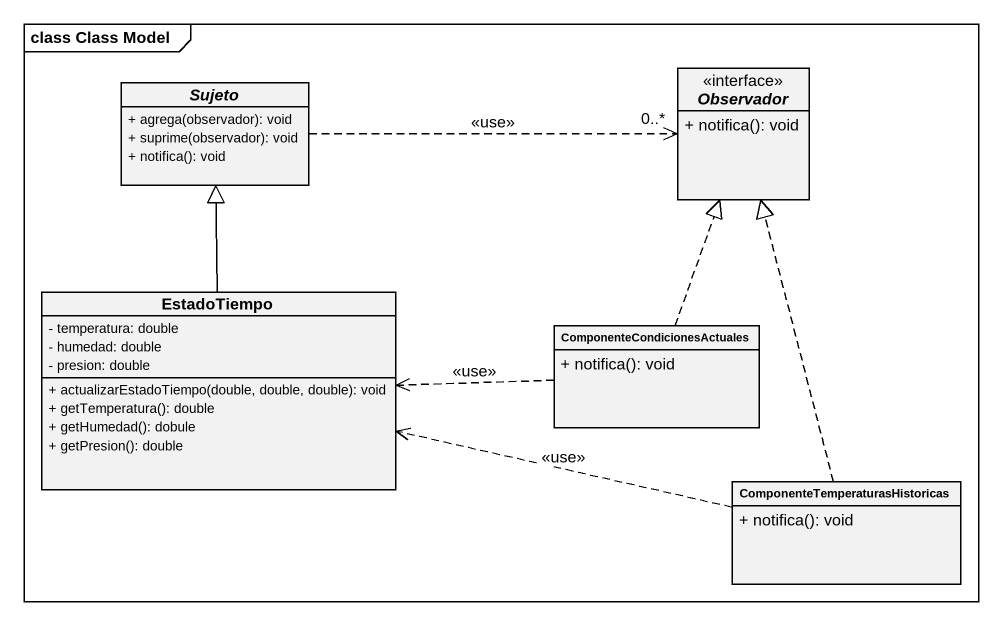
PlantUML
@startuml
mainframe class Class Model
hide circle
hide empty members
skinparam classAttributeIconSize 0
interface Observador {
  + notifica(): void
}
abstract class Sujeto {
  + agrega(observador): void
  + suprime(observador): void
  + notifica(): void
}
class EstadoTiempo {
  - temperatura: double
  - humedad: double
  - presion: double
  + actualizarEstadoTiempo(double, double, double): void
  + getTemperatura(): double
  + getHumedad(): dobule
  + getPresion(): double
}
class "ComponenteCondicionesActuales" as ComponenteCondicionesActuale {
  + notifica(): void
}
class "ComponenteTemperaturasHistoricas" as ComponenteTemperaturasHistor {
  + notifica(): void
}
Sujeto .right.> "0..*" Observador : <<use>>
EstadoTiempo -up-|> Sujeto
ComponenteCondicionesActuale .up.|> Observador
ComponenteCondicionesActuale .left.> EstadoTiempo : <<use>>
ComponenteTemperaturasHistor .up.|> Observador
ComponenteTemperaturasHistor .left.> EstadoTiempo : <<use>>
@enduml
